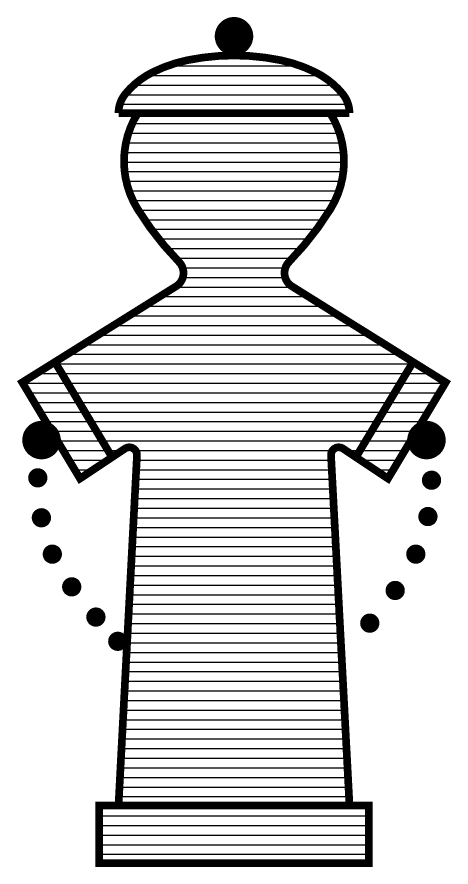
# Model space of a CAD drawing. Header units: millimetres. Extents: x -3 to 2253, y -3 to 1300.
# Drawn here: x 2002.18 to 2007.82, y 98.96 to 110.01 of the extents above; entities that cross this region are included whole.
import ezdxf

# ---------------------------------------------------------------- set-up
doc = ezdxf.new("R2010")
doc.units = ezdxf.units.MM
doc.layers.add('ROOD', color=1, linetype='Continuous')
doc.layers.add('VEILIG', color=7, linetype='Continuous')

# ---------------------------------------------------------------- blocks, each defined once
blk = doc.blocks.new('*X172')
at = {"color": 0}
for p, q in [((59.756, 24.5), (60.244, 24.5)), ((59.136, 24.375), (60.864, 24.375)), ((58.866, 24.25), (61.134, 24.25)), ((58.698, 24.125), (61.302, 24.125)), ((58.58, 24), (61.42, 24)), ((58.517, 23.875), (61.483, 23.875)), ((58.744, 23.75), (61.256, 23.75)), ((58.678, 23.625), (61.322, 23.625)), ((58.629, 23.5), (61.371, 23.5)), ((58.596, 23.375), (61.404, 23.375)), ((58.577, 23.25), (61.423, 23.25)), ((58.572, 23.125), (61.428, 23.125)), ((58.579, 23), (61.421, 23)), ((58.6, 22.875), (61.4, 22.875)), ((58.636, 22.75), (61.364, 22.75)), ((58.687, 22.625), (61.313, 22.625)), ((58.756, 22.5), (61.244, 22.5)), ((58.838, 22.375), (61.162, 22.375)), ((58.926, 22.25), (61.074, 22.25)), ((59.022, 22.125), (60.978, 22.125)), ((59.126, 22), (60.874, 22)), ((59.239, 21.875), (60.761, 21.875)), ((59.333, 21.75), (60.667, 21.75)), ((59.336, 21.625), (60.664, 21.625)), ((59.234, 21.5), (60.766, 21.5)), ((59.034, 21.375), (60.966, 21.375)), ((58.834, 21.25), (61.166, 21.25)), ((58.634, 21.125), (61.366, 21.125)), ((58.434, 21), (61.566, 21)), ((58.234, 20.875), (61.766, 20.875)), ((58.034, 20.75), (61.966, 20.75)), ((57.834, 20.625), (62.166, 20.625)), ((57.634, 20.5), (57.689, 20.5)), ((57.689, 20.5), (62.311, 20.5)), ((62.311, 20.5), (62.366, 20.5)), ((57.434, 20.375), (57.764, 20.375)), ((57.764, 20.375), (62.236, 20.375)), ((62.236, 20.375), (62.566, 20.375)), ((57.256, 20.25), (57.839, 20.25)), ((57.839, 20.25), (62.161, 20.25)), ((62.161, 20.25), (62.744, 20.25)), ((57.331, 20.125), (57.914, 20.125)), ((57.914, 20.125), (62.086, 20.125)), ((62.086, 20.125), (62.669, 20.125)), ((57.406, 20), (57.989, 20)), ((57.989, 20), (62.011, 20)), ((62.011, 20), (62.594, 20)), ((57.481, 19.875), (58.064, 19.875)), ((58.064, 19.875), (61.936, 19.875)), ((61.936, 19.875), (62.519, 19.875)), ((57.556, 19.75), (58.139, 19.75)), ((58.139, 19.75), (61.861, 19.75)), ((61.861, 19.75), (62.444, 19.75)), ((57.631, 19.625), (58.214, 19.625)), ((58.214, 19.625), (61.786, 19.625)), ((61.786, 19.625), (62.369, 19.625)), ((57.706, 19.5), (58.289, 19.5)), ((58.289, 19.5), (61.711, 19.5)), ((61.711, 19.5), (62.294, 19.5)), ((57.781, 19.375), (58.364, 19.375)), ((58.364, 19.375), (58.547, 19.375)), ((58.721, 19.375), (61.279, 19.375)), ((61.453, 19.375), (61.636, 19.375)), ((61.636, 19.375), (62.219, 19.375)), ((57.856, 19.25), (58.36, 19.25)), ((58.736, 19.25), (61.264, 19.25)), ((61.64, 19.25), (62.144, 19.25)), ((57.931, 19.125), (58.172, 19.125)), ((58.73, 19.125), (61.27, 19.125)), ((61.828, 19.125), (62.069, 19.125)), ((58.723, 19), (61.277, 19)), ((58.717, 18.875), (61.283, 18.875)), ((58.71, 18.75), (61.29, 18.75)), ((58.703, 18.625), (61.297, 18.625)), ((58.697, 18.5), (61.303, 18.5)), ((58.69, 18.375), (61.31, 18.375)), ((58.684, 18.25), (61.316, 18.25)), ((58.677, 18.125), (61.323, 18.125)), ((58.671, 18), (61.329, 18)), ((58.664, 17.875), (61.336, 17.875)), ((58.657, 17.75), (61.343, 17.75)), ((58.651, 17.625), (61.349, 17.625)), ((58.644, 17.5), (61.356, 17.5)), ((58.638, 17.375), (61.362, 17.375)), ((58.631, 17.25), (61.369, 17.25)), ((58.624, 17.125), (61.376, 17.125)), ((58.618, 17), (61.382, 17)), ((58.611, 16.875), (61.389, 16.875)), ((58.605, 16.75), (61.395, 16.75)), ((58.598, 16.625), (61.402, 16.625)), ((58.592, 16.5), (61.408, 16.5)), ((58.585, 16.375), (61.415, 16.375)), ((58.578, 16.25), (61.422, 16.25)), ((58.572, 16.125), (61.428, 16.125)), ((58.565, 16), (61.435, 16)), ((58.559, 15.875), (61.441, 15.875)), ((58.552, 15.75), (61.448, 15.75)), ((58.546, 15.625), (61.454, 15.625)), ((58.539, 15.5), (61.461, 15.5)), ((58.532, 15.375), (61.468, 15.375)), ((58.526, 15.25), (61.474, 15.25)), ((58.519, 15.125), (61.481, 15.125)), ((58.513, 15), (61.487, 15)), ((58.506, 14.875), (61.494, 14.875)), ((58.25, 14.75), (61.75, 14.75)), ((58.25, 14.625), (61.75, 14.625)), ((58.25, 14.5), (61.75, 14.5)), ((58.25, 14.375), (61.75, 14.375)), ((58.25, 14.25), (61.75, 14.25)), ((58.25, 14.125), (61.75, 14.125))]:
    blk.add_line(p, q, dxfattribs=at)
blk = doc.blocks.new('0505')
at = {"layer": 'VEILIG'}
for points, const_width in [([(-0.125, 4.76, 1), (0.125, 4.76, 1)], 0.25), ([(-2, -0.99), (-2.75, 0.26), (-0.75, 1.51, 0.473463), (-0.715, 1.827, -0.054243), (-1.25, 2.51, -0.285497), (-1.25, 3.76), (-1.5, 3.76, -0.174705), (-1.408, 4.014, -0.104203), (-1.061, 4.29, -0.064948), (-0.607, 4.448, -0.051099), (0, 4.51, -0.051099), (0.607, 4.448, -0.064948), (1.061, 4.29, -0.104203), (1.408, 4.014, -0.174705), (1.5, 3.76), (1.25, 3.76, -0.285497), (1.25, 2.51, -0.054243), (0.715, 1.827, 0.473463), (0.75, 1.51), (2.75, 0.26), (2, -0.99), (1.416, -0.601, 0.617027), (1.26, -0.689), (1.5, -5.24), (1.75, -5.24), (1.75, -5.99), (-1.75, -5.99), (-1.75, -5.24), (-1.5, -5.24), (-1.26, -0.689, 0.617027), (-1.416, -0.601)], 0.1), ([(-2.375, -0.49, -1), (-2.625, -0.49, -1)], 0.25), ([(2.375, -0.49, 1), (2.625, -0.49, 1)], 0.25), ([(-2.611, -0.981, 1), (-2.486, -0.981, 1)], 0.125), ([(2.503, -1.012, 1), (2.628, -1.012, 1)], 0.125), ([(-2.564, -1.5, 1), (-2.439, -1.5, 1)], 0.125), ([(2.456, -1.484, 1), (2.581, -1.484, 1)], 0.125), ([(-2.422, -1.973, 1), (-2.297, -1.973, 1)], 0.125), ([(2.299, -1.973, 1), (2.424, -1.973, 1)], 0.125), ([(-2.17, -2.398, 1), (-2.045, -2.398, 1)], 0.125), ([(2.031, -2.445, 1), (2.156, -2.445, 1)], 0.125), ([(-1.856, -2.791, 1), (-1.731, -2.791, 1)], 0.125), ([(1.701, -2.87, 1), (1.826, -2.87, 1)], 0.125), ([(-1.572, -3.106, 1), (-1.447, -3.106, 1)], 0.125)]:
    blk.add_lwpolyline(points, format="xyb", close=True, dxfattribs=dict(at, const_width=const_width))
at = {"layer": 'VEILIG', "const_width": 0.1}
for points in [[(-1.25, 3.76), (1.25, 3.76)], [(-1.584, -0.712), (-2.326, 0.525)], [(1.584, -0.712), (2.326, 0.525)], [(-1.5, -5.24), (1.5, -5.24)]]:
    blk.add_lwpolyline(points, dxfattribs=at)
at = {"layer": 'ROOD'}
blk.add_blockref('*X172', (-60, -20), dxfattribs=at)

msp = doc.modelspace()

# ---------------------------------------------------------------- block references
msp.add_blockref('0505', (2005, 105))

doc.saveas('drawing.dxf')
